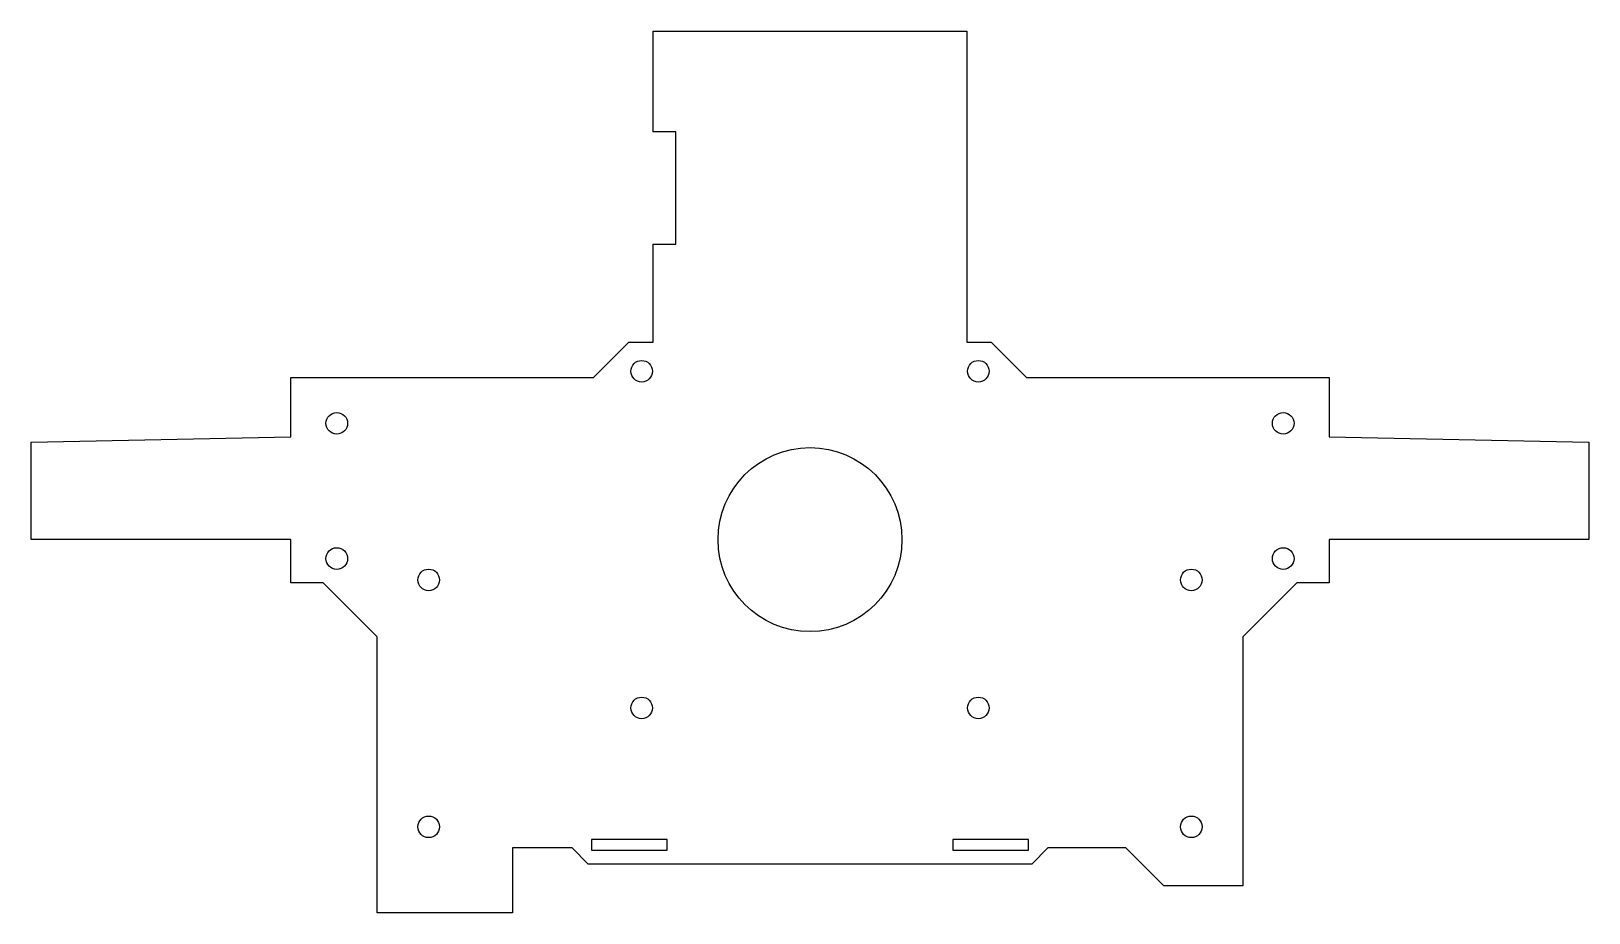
# Model space of a CAD drawing. Header units: metres. Extents: x -72 to 72, y -34 to 47.
import ezdxf

# ---------------------------------------------------------------- set-up
doc = ezdxf.new("R2010")
doc.units = ezdxf.units.M

msp = doc.modelspace()

# ---------------------------------------------------------------- linework, layer by layer
at = {"layer": 'CONTORNO'}
for p, q in [((-14.5, 37.7), (-14.5, 47)), ((-14.5, 47), (14.5, 47)), ((14.5, 47), (14.5, 18.24)), ((-12.4, 37.7), (-14.5, 37.7)), ((-12.4, 27.3), (-12.4, 37.7)), ((-14.5, 18.24), (-14.5, 27.3)), ((-14.5, 27.3), (-12.4, 27.3)), ((-20, 15), (-16.75, 18.24)), ((-16.75, 18.24), (-14.5, 18.24)), ((14.5, 18.24), (16.75, 18.24)), ((16.75, 18.24), (20, 15)), ((-48, 9.5), (-48, 15)), ((-48, 15), (-20, 15)), ((20, 15), (48, 15)), ((48, 15), (48, 9.5)), ((-72, 9), (-48, 9.5)), ((-72, 0), (-72, 9)), ((48, 9.5), (72, 9)), ((72, 9), (72, 0)), ((-48, 0), (-72, 0)), ((-48, -4), (-48, 0)), ((72, 0), (48, 0)), ((48, 0), (48, -4)), ((-45, -4), (-48, -4)), ((-40, -9), (-45, -4)), ((45, -4), (40, -9)), ((48, -4), (45, -4)), ((-40, -34.5), (-40, -9)), ((40, -9), (40, -32)), ((-22, -28.5), (-27.5, -28.5)), ((-27.5, -28.5), (-27.5, -34.5)), ((-20.5, -30), (-22, -28.5)), ((22, -28.5), (20.5, -30)), ((29.2, -28.5), (22, -28.5)), ((32.7, -32), (29.2, -28.5)), ((20.5, -30), (-20.5, -30)), ((40, -32), (32.7, -32)), ((-27.5, -34.5), (-40, -34.5))]:
    msp.add_line(p, q, dxfattribs=at)
at = {"layer": 'FUROS'}
for p, q in [((-13.19, -27.71), (-20.19, -27.71)), ((-20.19, -27.71), (-20.19, -28.71)), ((-20.19, -28.71), (-13.19, -28.71)), ((-13.19, -28.71), (-13.19, -27.71)), ((20.19, -27.71), (13.19, -27.71)), ((13.19, -27.71), (13.19, -28.71)), ((13.19, -28.71), (20.19, -28.71)), ((20.19, -28.71), (20.19, -27.71))]:
    msp.add_line(p, q, dxfattribs=at)
for centre, radius in [((-15.56, 15.56), 1), ((15.56, 15.56), 1), ((-43.75, 10.75), 1), ((43.75, 10.75), 1), ((0, 0), 8.5), ((-43.75, -1.75), 1), ((43.75, -1.75), 1), ((-35.25, -3.73), 1), ((35.25, -3.73), 1), ((-15.56, -15.56), 1), ((15.56, -15.56), 1), ((-35.25, -26.55), 1), ((35.25, -26.55), 1)]:
    msp.add_circle(centre, radius, dxfattribs=at)

doc.saveas('drawing.dxf')
